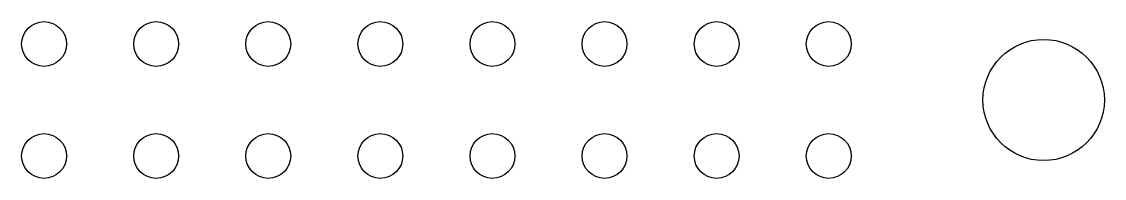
# Model space of a CAD drawing. Extents: x 1.58 to 5.13, y -4.78 to -2.13.
# Drawn here: x 3.419 to 4.385, y -2.275 to -2.135 of the extents above; entities that cross this region are included whole.
import ezdxf

# ---------------------------------------------------------------- set-up
doc = ezdxf.new("R2010")
doc.units = 0
doc.header["$MEASUREMENT"] = 0
doc.layers.add('BLACK', color=7, linetype='CONTINUOUS')

msp = doc.modelspace()

# ---------------------------------------------------------------- linework, layer by layer
at = {"layer": 'BLACK'}
for centre, radius in [((3.43898, -2.15472), 0.02), ((3.53898, -2.15472), 0.02), ((3.63898, -2.15472), 0.02), ((3.73898, -2.15472), 0.02), ((3.83898, -2.15472), 0.02), ((3.93898, -2.15472), 0.02), ((4.03898, -2.15472), 0.02), ((4.13898, -2.15472), 0.02), ((4.33071, -2.20472), 0.05413), ((3.43898, -2.25472), 0.02), ((3.53898, -2.25472), 0.02), ((3.63898, -2.25472), 0.02), ((3.73898, -2.25472), 0.02), ((3.83898, -2.25472), 0.02), ((3.93898, -2.25472), 0.02), ((4.03898, -2.25472), 0.02), ((4.13898, -2.25472), 0.02)]:
    msp.add_circle(centre, radius, dxfattribs=at)

doc.saveas('drawing.dxf')
